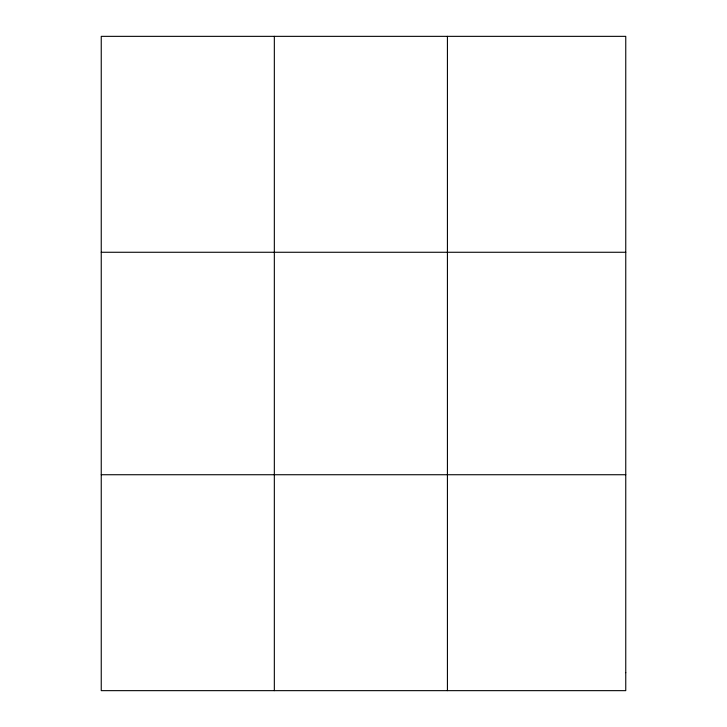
<?xml version="1.0" encoding="UTF-8"?>
<svg xmlns="http://www.w3.org/2000/svg" width="727" height="727" viewBox="0 0 727 727"><rect width="100%" height="100%" fill="white"/><g stroke="black" fill="none" stroke-linecap="round" stroke-linejoin="round"><path stroke-width="1.09" d="M274.333 36.35L274.333 690.65M447.423 36.35L447.423 690.65M101.244 252.269L625.756 252.269M101.244 474.731L625.756 474.731M625.756 672.657L625.756 690.65L101.244 690.65L101.244 36.35L625.756 36.35L625.756 672.657"/></g></svg>
